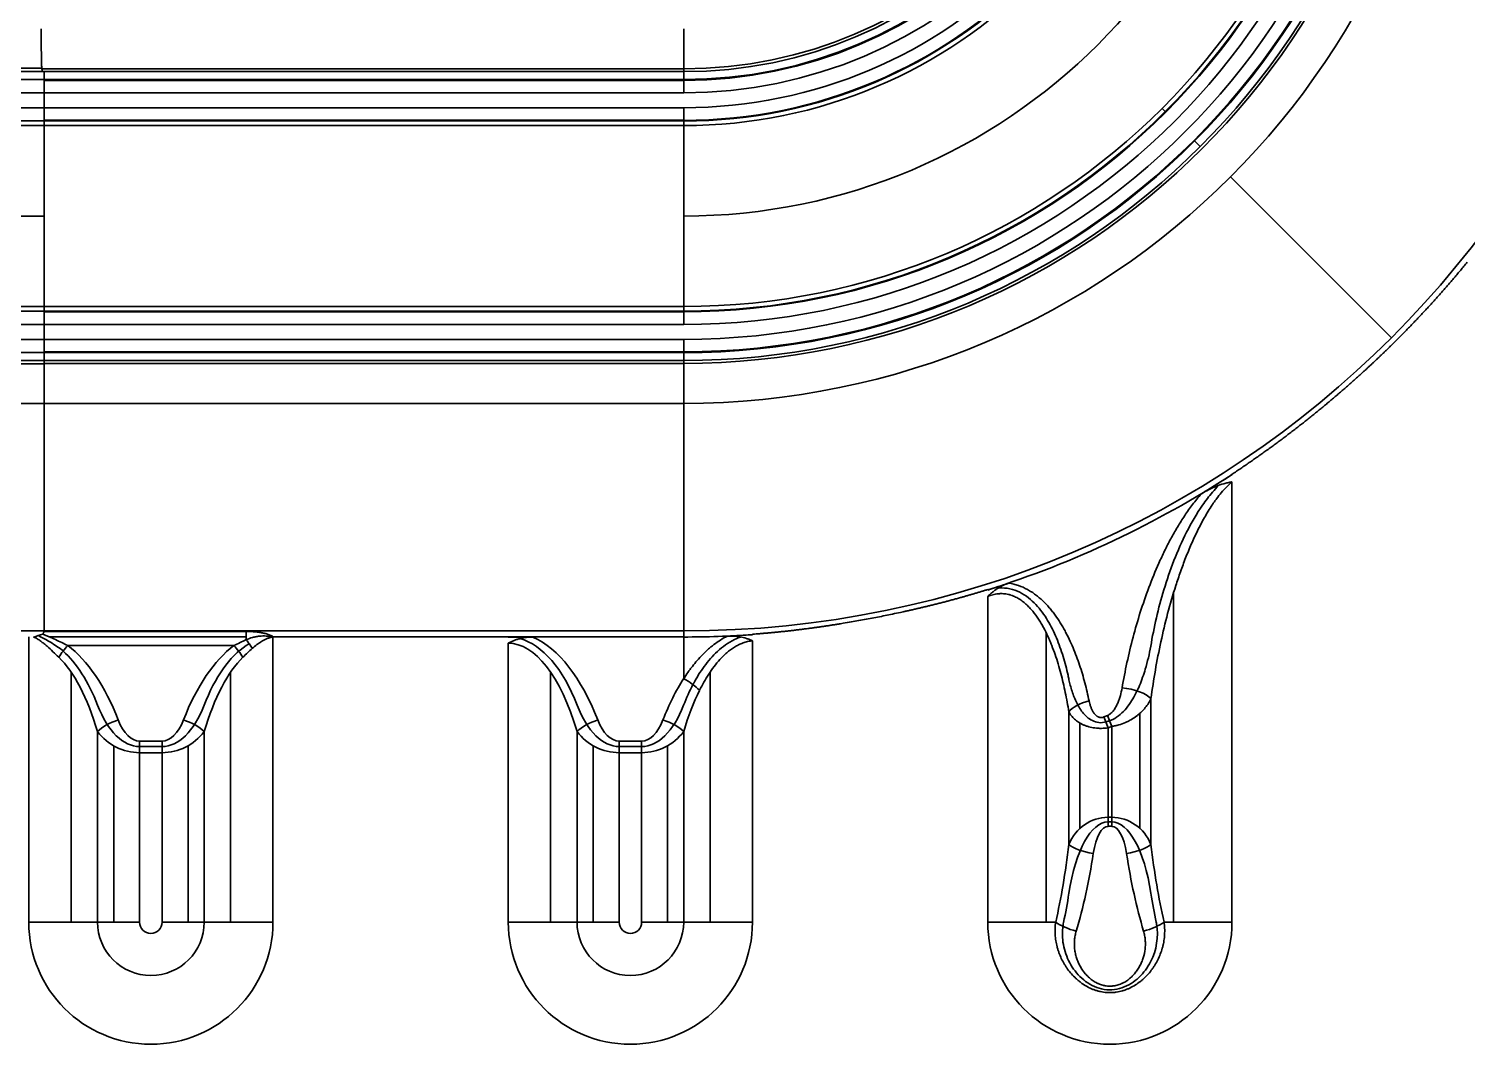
# Model space of a CAD drawing. Header units: millimetres. Extents: x -65 to 964, y 107 to 564.
# Drawn here: x 220 to 274.2, y 317.3 to 355.6 of the extents above; entities that cross this region are included whole.
import ezdxf

# ---------------------------------------------------------------- set-up
doc = ezdxf.new("R2010")
doc.units = ezdxf.units.MM
doc.layers.add('10', color=7, linetype='Continuous', true_color=0xffffff)

msp = doc.modelspace()

# ---------------------------------------------------------------- linework, layer by layer
at = {"layer": '10', "color": 7, "linetype": 'Continuous', "lineweight": 35}
for p, q in [((244.671, 355.621), (244.671, 354.004)), ((220.457, 354.13), (214.385, 354.129)), ((244.671, 354.111), (220.459, 354.111)), ((220.55, 354.004), (244.671, 354.004)), ((220.551, 353.708), (220.551, 354.004)), ((244.671, 354.004), (244.671, 353.708)), ((220.551, 353.708), (218.328, 353.708)), ((220.551, 353.207), (220.551, 353.708)), ((244.671, 353.708), (220.551, 353.708)), ((244.671, 353.675), (220.551, 353.675)), ((244.671, 353.708), (244.671, 353.207)), ((218.352, 353.207), (220.551, 353.207)), ((220.551, 352.645), (220.551, 353.207)), ((220.551, 353.207), (244.671, 353.207)), ((220.551, 352.645), (218.352, 352.645)), ((244.671, 352.645), (220.551, 352.645)), ((220.551, 352.143), (220.551, 352.645)), ((244.671, 352.645), (244.671, 352.143)), ((262.841, 352.496), (262.718, 352.619)), ((220.551, 351.969), (218.153, 351.969)), ((218.327, 352.143), (220.551, 352.143)), ((220.551, 352.168), (244.671, 352.168)), ((220.551, 351.969), (220.551, 352.143)), ((220.551, 352.143), (244.671, 352.143)), ((220.551, 345.144), (220.551, 351.969)), ((244.671, 351.969), (220.551, 351.969)), ((244.671, 352.143), (244.671, 351.969)), ((244.671, 351.969), (244.671, 345.144)), ((264.157, 351.18), (263.947, 351.39)), ((265.3, 350.037), (271.37, 343.967)), ((220.551, 348.556), (217.984, 348.556)), ((218.153, 345.144), (220.551, 345.144)), ((220.551, 344.97), (220.551, 345.144)), ((220.551, 345.144), (244.671, 345.144)), ((244.671, 345.144), (244.671, 344.97)), ((220.551, 344.97), (218.327, 344.97)), ((220.551, 344.468), (220.551, 344.97)), ((244.671, 344.97), (220.551, 344.97)), ((244.671, 344.945), (220.551, 344.945)), ((244.671, 344.97), (244.671, 344.468)), ((218.352, 344.468), (220.551, 344.468)), ((220.551, 343.906), (220.551, 344.468)), ((220.551, 344.468), (244.671, 344.468)), ((220.551, 343.906), (218.352, 343.906)), ((244.671, 343.906), (220.551, 343.906)), ((220.551, 343.405), (220.551, 343.906)), ((244.671, 343.906), (244.671, 343.405)), ((218.119, 342.984), (220.551, 342.983)), ((218.328, 343.405), (220.551, 343.405)), ((220.551, 343.438), (244.671, 343.438)), ((220.551, 343.405), (244.671, 343.405)), ((220.551, 343.109), (220.551, 343.405)), ((220.551, 341.492), (220.551, 343.109)), ((244.671, 343.109), (220.551, 343.109)), ((244.671, 343.001), (220.551, 343.001)), ((244.671, 343.405), (244.671, 343.109)), ((244.671, 343.109), (244.671, 341.492)), ((220.551, 341.492), (244.671, 341.492)), ((244.671, 341.492), (244.671, 332.908)), ((265.357, 338.529), (265.357, 321.924)), ((263.154, 334.348), (263.154, 321.924)), ((256.145, 334.209), (256.145, 321.924)), ((219.965, 321.924), (219.965, 332.686)), ((244.671, 332.908), (220.551, 332.908)), ((220.551, 332.887), (228.167, 332.887)), ((228.167, 332.679), (220.749, 332.679)), ((227.64, 332.908), (227.705, 332.887)), ((228.167, 332.578), (228.167, 332.887)), ((229.177, 321.924), (229.177, 332.684)), ((238.055, 332.679), (244.671, 332.679)), ((238.055, 332.677), (238.984, 332.677)), ((244.671, 332.908), (244.671, 332.679)), ((244.671, 332.679), (244.671, 331.105)), ((258.347, 321.924), (258.347, 332.84)), ((227.705, 332.354), (221.436, 332.354)), ((238.055, 321.924), (238.055, 332.447)), ((247.267, 321.924), (247.267, 332.535)), ((221.563, 321.924), (221.563, 331.351)), ((227.579, 331.351), (227.579, 321.924)), ((239.653, 321.924), (239.653, 331.351)), ((245.669, 331.355), (245.669, 321.924)), ((262.3, 330.353), (262.3, 324.856)), ((259.202, 324.856), (259.202, 329.856)), ((259.616, 325.457), (259.616, 329.435)), ((260.526, 329.662), (260.684, 329.253)), ((260.658, 329.713), (260.818, 329.305)), ((261.886, 329.804), (261.886, 325.457)), ((222.558, 321.924), (222.558, 329.111)), ((226.583, 329.111), (226.583, 321.924)), ((240.648, 321.924), (240.648, 329.111)), ((244.673, 329.111), (244.673, 321.924)), ((260.684, 325.879), (260.684, 329.253)), ((260.818, 329.305), (260.818, 325.879)), ((223.168, 328.577), (223.168, 321.924)), ((224.146, 328.754), (224.995, 328.754)), ((224.146, 328.315), (224.146, 328.754)), ((224.995, 328.546), (224.146, 328.546)), ((224.995, 328.315), (224.995, 328.754)), ((225.973, 321.924), (225.973, 328.577)), ((241.258, 328.577), (241.258, 321.924)), ((242.236, 328.754), (243.085, 328.754)), ((242.236, 328.754), (242.236, 328.315)), ((243.085, 328.546), (242.236, 328.546)), ((243.085, 328.754), (243.085, 328.315)), ((244.063, 321.924), (244.063, 328.577)), ((224.995, 328.315), (224.146, 328.315)), ((224.146, 328.315), (224.146, 321.924)), ((224.995, 321.924), (224.995, 328.315)), ((243.085, 328.315), (242.236, 328.315)), ((242.236, 328.315), (242.236, 321.924)), ((243.085, 321.924), (243.085, 328.315)), ((260.684, 325.879), (260.684, 325.537)), ((260.684, 325.879), (260.818, 325.879)), ((260.684, 325.702), (260.818, 325.702)), ((260.818, 325.879), (260.818, 325.537)), ((260.818, 325.537), (260.684, 325.537)), ((222.558, 321.924), (219.965, 321.924)), ((222.558, 321.924), (224.146, 321.924)), ((226.583, 321.924), (224.995, 321.924)), ((229.177, 321.924), (226.583, 321.924)), ((240.648, 321.924), (238.055, 321.924)), ((240.648, 321.924), (242.236, 321.924)), ((244.673, 321.924), (243.085, 321.924)), ((247.267, 321.924), (244.673, 321.924)), ((258.707, 321.924), (256.145, 321.924)), ((265.357, 321.924), (262.795, 321.924))]:
    msp.add_line(p, q, dxfattribs=at)
for centre, radius, start, end in [((244.671, 370.666), 16.555, 270, 0), ((244.671, 370.666), 16.991, 270, 0), ((244.671, 370.666), 18.499, 270, 0), ((244.671, 370.666), 22.11, 270, 0), ((244.671, 370.666), 25.721, 270, 0), ((244.671, 370.666), 27.229, 270, 0), ((244.671, 370.666), 27.665, 270, 0), ((244.671, 370.666), 17.46, 270, 0), ((244.671, 370.666), 26.76, 270, 360), ((244.671, 370.666), 18.022, 270, 0), ((244.671, 370.666), 26.198, 270, 0), ((244.671, 370.666), 18.524, 270, 0), ((244.671, 370.666), 25.696, 270, 0), ((244.671, 370.666), 16.959, 270, 0), ((244.671, 370.666), 27.261, 270, 0), ((244.671, 370.666), 27.558, 270, 360), ((244.671, 370.666), 16.662, 270, 0), ((244.671, 370.666), 25.522, 270, 0), ((244.671, 370.666), 18.698, 270, 360), ((244.671, 370.666), 29.175, 270, 0), ((244.671, 370.666), 37.759, 270, 360), ((244.671, 370.666), 37.988, 287.5796, 303.0015), ((244.671, 370.666), 37.989, 300.9398, 302.9926), ((244.671, 370.666), 37.989, 287.5796, 288.8303), ((244.671, 370.666), 37.988, 270, 273.9248), ((244.671, 370.666), 37.989, 272.4862, 273.9186), ((244.671, 370.666), 43.963, 291.1396, 291.325), ((244.671, 370.666), 44.171, 291.2571, 291.325), ((244.671, 370.666), 44.402, 291.1396, 291.325), ((224.571, 321.924), 4.606, 180, 0), ((224.571, 321.924), 2.012, 180, 0), ((224.571, 321.924), 0.425, 180, 0), ((242.661, 321.924), 4.606, 180, 0), ((242.661, 321.924), 2.012, 180, 0), ((242.661, 321.924), 0.425, 180, 0), ((260.751, 321.924), 4.606, 180, 0)]:
    msp.add_arc(centre, radius, start, end, dxfattribs=at)
for centre, major_axis, ratio, start_param, end_param in [((238.055, 324.035), (0, 8.85), 0.487733, 5.385112, 6.066213), ((221.436, 331.916), (-0.597, -0.802), 0.279466, 4.352944, 4.917315), ((219.965, 325.878), (0, 6.8), 0.487733, 5.38361, 5.883183), ((219.965, 324.035), (0, 8.85), 0.487733, 5.385112, 5.935211), ((229.177, 324.035), (0, 8.85), 0.487733, 0.347974, 0.898073), ((229.177, 325.878), (0, 6.8), 0.487733, 0.308331, 0.900066), ((227.705, 331.916), (0.597, -0.802), 0.279466, 1.365871, 1.930242), ((228.167, 332.251), (0.571, -0.821), 0.193774, 1.436749, 1.842351), ((238.055, 323.596), (0, 8.85), 0.37474, 5.385112, 6.283185), ((238.055, 325.878), (0, 6.8), 0.487733, 5.38361, 6.150892), ((219.965, 323.596), (0, 8.85), 0.37474, 5.385112, 5.935211), ((229.177, 323.596), (0, 8.85), 0.37474, 0.347974, 0.898073), ((247.267, 324.035), (0, 8.85), 0.487733, 0.645316, 0.898073), ((244.671, 330.667), (-0.839, 0.544), 0.378828, 4.183266, 4.953058), ((247.267, 325.878), (0, 6.8), 0.487733, 0.743415, 0.900066), ((247.267, 323.596), (0, 8.85), 0.37474, 0.645316, 0.898073), ((261.378, 330.353), (-0.985, 0.173), 0.380501, 3.57426, 4.950014), ((224.146, 332.708), (0, 4.162), 0.487733, 2.245974, 3.141593), ((224.995, 332.708), (0, 4.162), 0.487733, 3.141593, 4.036411), ((242.236, 332.708), (0, 4.162), 0.487733, 2.245974, 3.141593), ((243.085, 332.708), (0, 4.162), 0.487733, 3.141593, 4.036411), ((260.123, 329.856), (0.979, 0.203), 0.433948, 1.639794, 2.696667), ((223.341, 329.111), (-0.932, -0.362), 0.413857, 4.55294, 5.529284), ((224.146, 330.865), (0, 2.112), 0.487733, 2.243519, 3.141593), ((224.995, 330.865), (0, 2.112), 0.487733, 3.141593, 4.039666), ((225.801, 329.111), (0.932, -0.362), 0.413857, 0.753901, 1.730245), ((241.431, 329.111), (0.932, 0.362), 0.413857, 1.411347, 2.387692), ((242.236, 330.865), (0, 2.112), 0.487733, 2.243519, 3.141593), ((243.085, 330.865), (0, 2.112), 0.487733, 3.141593, 4.039666), ((243.891, 329.111), (-0.932, 0.362), 0.413857, 3.895494, 4.871838), ((224.146, 330.427), (0, 2.112), 0.961259, 2.243519, 3.141593), ((224.995, 330.427), (0, 2.112), 0.961259, 3.141593, 4.039666), ((242.236, 330.427), (0, 2.112), 0.961259, 2.243519, 3.141593), ((243.085, 330.427), (0, 2.112), 0.961259, 3.141593, 4.039666), ((260.684, 324.208), (0, 1.67), 0.962605, 0, 1.172601), ((260.684, 321.284), (0, 4.418), 0.36397, 0, 1.169303), ((260.818, 324.208), (0, 1.67), 0.962605, 5.110585, 6.283185), ((260.818, 321.284), (0, 4.418), 0.36397, 5.113846, 6.283185), ((260.684, 323.866), (0, 1.67), 0.36397, 0, 1.172601), ((260.818, 323.866), (0, 1.67), 0.36397, 5.110586, 6.283185), ((256.145, 329.455), (0, 11.859), 0.27965, 4.024389, 4.314194), ((260.123, 324.856), (0.988, -0.151), 0.338534, 3.566336, 4.764176), ((261.378, 324.856), (0.988, 0.151), 0.338533, 4.660602, 5.858442), ((265.357, 329.455), (0, 11.859), 0.27965, 1.968991, 2.258796), ((256.145, 329.113), (0, 11.859), 0.36397, 4.024389, 4.314194), ((265.357, 329.113), (0, 11.859), 0.36397, 1.968991, 2.258796), ((256.145, 326.531), (0, 9.112), 0.36397, 4.180881, 4.315793), ((265.357, 326.531), (0, 9.112), 0.36397, 1.96741, 2.10187), ((259.479, 321.924), (0.958, -0.287), 0.329256, 3.879162, 4.810578), ((262.022, 321.924), (-0.958, -0.287), 0.329256, 1.472608, 2.404023)]:
    msp.add_ellipse(centre, major_axis=major_axis, ratio=ratio, start_param=start_param, end_param=end_param, dxfattribs=at)
for points, degree, knots in [([(220.549, 354.004), (220.546, 354.004), (220.542, 354.004), (220.536, 354.004), (220.533, 354.004), (220.525, 354.005), (220.521, 354.005), (220.514, 354.006), (220.511, 354.007), (220.507, 354.008), (220.505, 354.009), (220.499, 354.011), (220.496, 354.012), (220.491, 354.016), (220.488, 354.018), (220.482, 354.023), (220.479, 354.028), (220.474, 354.038), (220.472, 354.044), (220.466, 354.062), (220.464, 354.077), (220.459, 354.11), (220.457, 354.128), (220.454, 354.17), (220.452, 354.193), (220.45, 354.23), (220.45, 354.244), (220.448, 354.271), (220.448, 354.285), (220.445, 354.358), (220.444, 354.423), (220.441, 354.531), (220.441, 354.569), (220.439, 354.648), (220.439, 354.69), (220.437, 354.818), (220.436, 354.908), (220.434, 355.05), (220.434, 355.099), (220.433, 355.174), (220.433, 355.199), (220.432, 355.25), (220.432, 355.276), (220.431, 355.406), (220.43, 355.512), (220.429, 355.621)], 3, [0, 0, 0, 0, 0.003906, 0.003906, 0.007812, 0.007812, 0.015625, 0.015625, 0.023437, 0.023437, 0.03125, 0.03125, 0.046875, 0.046875, 0.0625, 0.0625, 0.09375, 0.09375, 0.125, 0.125, 0.1875, 0.1875, 0.25, 0.25, 0.3125, 0.3125, 0.34375, 0.34375, 0.375, 0.375, 0.5, 0.5, 0.5625, 0.5625, 0.625, 0.625, 0.75, 0.75, 0.8125, 0.8125, 0.84375, 0.84375, 0.875, 0.875, 1, 1, 1, 1]), ([(265.36, 338.82), (265.388, 338.838), (265.443, 338.874), (265.525, 338.929), (265.606, 338.983), (265.688, 339.038), (265.769, 339.093), (265.849, 339.148), (265.93, 339.203), (266.01, 339.258), (266.09, 339.313), (266.169, 339.368), (266.248, 339.423), (266.327, 339.479), (266.405, 339.534), (266.483, 339.589), (266.561, 339.645), (266.639, 339.7), (266.716, 339.756), (266.793, 339.812), (266.869, 339.867), (266.945, 339.923), (267.021, 339.979), (267.097, 340.034), (267.172, 340.09), (267.247, 340.146), (267.322, 340.202), (267.396, 340.258), (267.47, 340.314), (267.544, 340.37), (267.617, 340.426), (267.69, 340.482), (267.763, 340.538), (267.836, 340.594), (267.908, 340.651), (267.98, 340.707), (268.051, 340.763), (268.122, 340.819), (268.193, 340.875), (268.264, 340.932), (268.334, 340.988), (268.404, 341.044), (268.474, 341.101), (268.544, 341.157), (268.613, 341.213), (268.682, 341.269), (268.75, 341.326), (268.818, 341.382), (268.886, 341.439), (268.954, 341.495), (269.021, 341.551), (269.088, 341.608), (269.155, 341.664), (269.221, 341.72), (269.288, 341.777), (269.353, 341.833), (269.419, 341.889), (269.484, 341.946), (269.549, 342.002), (269.614, 342.058), (269.678, 342.114), (269.743, 342.171), (269.806, 342.227), (269.87, 342.283), (269.933, 342.339), (269.996, 342.396), (270.059, 342.452), (270.127, 342.513), (270.2, 342.579), (270.279, 342.651), (270.36, 342.725), (270.442, 342.8), (270.526, 342.877), (270.611, 342.957), (270.698, 343.037), (270.785, 343.12), (270.875, 343.205), (270.966, 343.291), (271.058, 343.379), (271.151, 343.469), (271.246, 343.561), (271.342, 343.655), (271.439, 343.751), (271.538, 343.848), (271.638, 343.948), (271.739, 344.049), (271.841, 344.153), (271.944, 344.259), (272.049, 344.366), (272.155, 344.476), (272.262, 344.587), (272.37, 344.701), (272.479, 344.817), (272.589, 344.935), (272.7, 345.055), (272.813, 345.177), (272.926, 345.301), (273.04, 345.428), (273.155, 345.556), (273.271, 345.687), (273.388, 345.82), (273.506, 345.956), (273.625, 346.093), (273.744, 346.233), (273.865, 346.375), (273.986, 346.52), (274.107, 346.667), (274.189, 346.766), (274.229, 346.816)], 3, [0, 0, 0, 0, 0.008238, 0.016457, 0.024657, 0.032838, 0.041, 0.049143, 0.057267, 0.065371, 0.073457, 0.081523, 0.089571, 0.097599, 0.105608, 0.113598, 0.12157, 0.129522, 0.137455, 0.145369, 0.153264, 0.16114, 0.168997, 0.176835, 0.184654, 0.192454, 0.200235, 0.207996, 0.215739, 0.223463, 0.231168, 0.238854, 0.246521, 0.254169, 0.261798, 0.269407, 0.276998, 0.28457, 0.292123, 0.299657, 0.307172, 0.314668, 0.322145, 0.329603, 0.337043, 0.344463, 0.351864, 0.359246, 0.36661, 0.373954, 0.38128, 0.388586, 0.395874, 0.403142, 0.410392, 0.417623, 0.424835, 0.432028, 0.439202, 0.446357, 0.453493, 0.460611, 0.467709, 0.474788, 0.481849, 0.488891, 0.495914, 0.502917, 0.51167, 0.520611, 0.52974, 0.539057, 0.548563, 0.558257, 0.568139, 0.57821, 0.588469, 0.598916, 0.609552, 0.620376, 0.631389, 0.64259, 0.653979, 0.665557, 0.677324, 0.689278, 0.701422, 0.713754, 0.726274, 0.738983, 0.75188, 0.764966, 0.778241, 0.791704, 0.805356, 0.819196, 0.833225, 0.847443, 0.861849, 0.876444, 0.891228, 0.9062, 0.921362, 0.936712, 0.95225, 0.967978, 0.983895, 1, 1, 1, 1]), ([(262.292, 332.33), (262.412, 333.043), (262.575, 333.754), (262.901, 334.831), (263.027, 335.199), (263.31, 335.925), (263.467, 336.283), (263.822, 336.983), (264.019, 337.326), (264.364, 337.822), (264.488, 337.985), (264.699, 338.229), (264.78, 338.317), (264.865, 338.401)], 3, [0, 0, 0, 0, 0.337297, 0.337297, 0.512082, 0.512082, 0.686866, 0.686866, 0.86165, 0.86165, 0.949042, 0.949042, 1, 1, 1, 1]), ([(265.357, 338.529), (265.283, 338.466), (265.213, 338.401), (265.079, 338.264), (265.016, 338.193), (264.893, 338.048), (264.834, 337.973), (264.749, 337.858), (264.721, 337.819), (264.666, 337.741), (264.639, 337.702), (264.56, 337.584), (264.509, 337.504), (264.411, 337.343), (264.363, 337.262), (264.225, 337.018), (264.138, 336.852), (263.974, 336.518), (263.896, 336.349), (263.747, 336.008), (263.676, 335.836), (263.574, 335.576), (263.541, 335.489), (263.477, 335.315), (263.445, 335.228), (263.353, 334.966), (263.294, 334.791), (263.125, 334.265), (263.023, 333.913), (262.837, 333.207), (262.752, 332.853), (262.598, 332.142), (262.528, 331.786), (262.404, 331.071), (262.348, 330.713), (262.3, 330.353)], 3, [0, 0, 0, 0, 0.03125, 0.03125, 0.0625, 0.0625, 0.09375, 0.09375, 0.109375, 0.109375, 0.125, 0.125, 0.15625, 0.15625, 0.1875, 0.1875, 0.25, 0.25, 0.3125, 0.3125, 0.375, 0.375, 0.40625, 0.40625, 0.4375, 0.4375, 0.5, 0.5, 0.625, 0.625, 0.75, 0.75, 0.875, 0.875, 1, 1, 1, 1]), ([(264.202, 338.083), (264.292, 338.137), (264.383, 338.187), (264.568, 338.28), (264.663, 338.322), (264.854, 338.399), (264.952, 338.432), (265.101, 338.475), (265.152, 338.488), (265.228, 338.505), (265.266, 338.513), (265.312, 338.521), (265.331, 338.524), (265.344, 338.527), (265.35, 338.528), (265.357, 338.529)], 3, [0, 0, 0, 0, 0.25, 0.25, 0.5, 0.5, 0.75, 0.75, 0.875, 0.875, 0.9375, 0.96875, 0.984375, 0.984375, 1, 1, 1, 1]), ([(261.21, 330.758), (261.265, 331.079), (261.327, 331.398), (261.464, 332.034), (261.54, 332.351), (261.707, 332.982), (261.798, 333.296), (261.997, 333.922), (262.104, 334.234), (262.338, 334.854), (262.464, 335.163), (262.636, 335.546), (262.671, 335.623), (262.742, 335.776), (262.779, 335.852), (262.891, 336.081), (262.968, 336.232), (263.129, 336.53), (263.213, 336.678), (263.388, 336.971), (263.478, 337.115), (263.668, 337.4), (263.768, 337.54), (263.976, 337.816), (264.086, 337.951), (264.202, 338.083)], 3, [0, 0, 0, 0, 0.125, 0.125, 0.25, 0.25, 0.375, 0.375, 0.5, 0.5, 0.625, 0.625, 0.65625, 0.65625, 0.6875, 0.6875, 0.75, 0.75, 0.8125, 0.8125, 0.875, 0.875, 0.9375, 0.9375, 1, 1, 1, 1]), ([(256.139, 334.469), (255.12, 334.146), (253.972, 333.866), (252.893, 333.602), (250.636, 333.172), (249.533, 333.021), (248.354, 332.859), (247.273, 332.785)], 2, [0, 0, 0, 0.249161, 0.249161, 0.499441, 0.74972, 0.74972, 1, 1, 1]), ([(256.145, 334.209), (256.158, 334.223), (256.173, 334.237), (256.201, 334.264), (256.245, 334.304), (256.289, 334.343), (256.351, 334.393), (256.382, 334.417), (256.446, 334.463), (256.478, 334.485), (256.642, 334.591), (256.783, 334.66), (256.932, 334.711)], 3, [0, 0, 0, 0, 0.0625, 0.0625, 0.125, 0.25, 0.25, 0.375, 0.375, 0.5, 0.5, 1, 1, 1, 1]), ([(259.202, 329.856), (259.163, 330.101), (259.119, 330.344), (259.019, 330.828), (258.963, 331.068), (258.836, 331.543), (258.766, 331.779), (258.646, 332.129), (258.603, 332.245), (258.535, 332.417), (258.512, 332.474), (258.464, 332.588), (258.439, 332.645), (258.362, 332.813), (258.307, 332.924), (258.219, 333.086), (258.189, 333.14), (258.141, 333.22), (258.125, 333.246), (258.093, 333.299), (258.076, 333.325), (257.991, 333.455), (257.919, 333.554), (257.801, 333.697), (257.76, 333.743), (257.676, 333.833), (257.631, 333.876), (257.539, 333.959), (257.49, 333.999), (257.414, 334.055), (257.388, 334.073), (257.335, 334.108), (257.308, 334.124), (257.225, 334.171), (257.168, 334.199), (257.08, 334.235), (257.05, 334.246), (257.003, 334.261), (256.988, 334.265), (256.956, 334.274), (256.941, 334.278), (256.861, 334.297), (256.797, 334.307), (256.699, 334.314), (256.65, 334.315), (256.6, 334.313), (256.567, 334.311), (256.55, 334.31), (256.5, 334.305), (256.467, 334.3), (256.4, 334.289), (256.368, 334.281), (256.27, 334.256), (256.207, 334.235), (256.145, 334.209)], 3, [0, 0, 0, 0, 0.125, 0.125, 0.25, 0.25, 0.375, 0.375, 0.4375, 0.4375, 0.46875, 0.46875, 0.5, 0.5, 0.5625, 0.5625, 0.59375, 0.59375, 0.609375, 0.609375, 0.625, 0.625, 0.6875, 0.6875, 0.71875, 0.71875, 0.75, 0.75, 0.78125, 0.78125, 0.796875, 0.796875, 0.8125, 0.8125, 0.84375, 0.84375, 0.859375, 0.859375, 0.867187, 0.867187, 0.875, 0.875, 0.90625, 0.90625, 0.921875, 0.929687, 0.929687, 0.9375, 0.9375, 0.953125, 0.953125, 0.96875, 0.96875, 1, 1, 1, 1]), ([(256.546, 334.529), (256.555, 334.529), (256.564, 334.53), (256.71, 334.537), (256.845, 334.525), (257.107, 334.467), (257.233, 334.421), (257.465, 334.306), (257.575, 334.235), (257.777, 334.078), (257.869, 333.992), (258.127, 333.719), (258.275, 333.514), (258.53, 333.09), (258.638, 332.87), (258.83, 332.416), (258.913, 332.183), (259.058, 331.711), (259.12, 331.473), (259.185, 331.177), (259.197, 331.121), (259.208, 331.065)], 3, [0, 0, 0, 0, 0.005088, 0.005088, 0.084899, 0.084899, 0.16471, 0.16471, 0.244521, 0.244521, 0.324332, 0.324332, 0.483953, 0.483953, 0.643575, 0.643575, 0.803197, 0.803197, 0.962819, 0.962819, 1, 1, 1, 1]), ([(256.932, 334.711), (256.964, 334.706), (256.996, 334.701), (257.059, 334.689), (257.09, 334.682), (257.183, 334.66), (257.243, 334.642), (257.42, 334.581), (257.533, 334.53), (257.669, 334.456), (257.695, 334.441), (257.748, 334.409), (257.826, 334.361), (257.9, 334.309), (258.044, 334.201), (258.134, 334.123), (258.306, 333.959), (258.387, 333.873), (258.484, 333.76), (258.503, 333.737), (258.541, 333.691), (258.596, 333.622), (258.65, 333.551), (258.753, 333.408), (258.819, 333.31), (258.943, 333.11), (259.002, 333.009), (259.086, 332.853), (259.113, 332.801), (259.166, 332.697), (259.192, 332.644), (259.268, 332.486), (259.316, 332.379), (259.452, 332.057), (259.533, 331.839), (259.681, 331.397), (259.747, 331.174), (259.867, 330.723), (259.92, 330.495), (259.968, 330.266)], 3, [0, 0, 0, 0, 0.015625, 0.015625, 0.03125, 0.03125, 0.0625, 0.0625, 0.125, 0.125, 0.140625, 0.140625, 0.15625, 0.1875, 0.1875, 0.25, 0.25, 0.3125, 0.3125, 0.328125, 0.328125, 0.34375, 0.375, 0.375, 0.4375, 0.4375, 0.5, 0.5, 0.53125, 0.53125, 0.5625, 0.5625, 0.625, 0.625, 0.75, 0.75, 0.875, 0.875, 1, 1, 1, 1]), ([(221.095, 331.916), (221.023, 331.986), (220.951, 332.055), (220.804, 332.194), (220.729, 332.262), (220.614, 332.363), (220.575, 332.396), (220.496, 332.461), (220.455, 332.493), (220.372, 332.554), (220.33, 332.583), (220.263, 332.622), (220.241, 332.635), (220.195, 332.658), (220.171, 332.669), (220.147, 332.678)], 3, [0, 0, 0, 0, 0.25, 0.25, 0.5, 0.5, 0.625, 0.625, 0.75, 0.75, 0.875, 0.875, 0.9375, 0.9375, 1, 1, 1, 1]), ([(221.27, 332.158), (221.111, 332.265), (220.948, 332.375), (220.651, 332.56), (220.519, 332.639), (220.36, 332.712), (220.34, 332.721), (220.319, 332.73)], 3, [0, 0, 0, 0, 0.536005, 0.536005, 0.940882, 0.940882, 1, 1, 1, 1]), ([(220.49, 332.781), (220.531, 332.766), (220.572, 332.751), (220.653, 332.719), (220.693, 332.702), (220.814, 332.651), (220.893, 332.616), (221.05, 332.543), (221.128, 332.506), (221.283, 332.43), (221.36, 332.393), (221.436, 332.354)], 3, [0, 0, 0, 0, 0.125, 0.125, 0.25, 0.25, 0.5, 0.5, 0.75, 0.75, 1, 1, 1, 1]), ([(228.167, 332.887), (228.253, 332.887), (228.34, 332.884), (228.469, 332.876), (228.512, 332.873), (228.598, 332.864), (228.641, 332.859), (228.726, 332.846), (228.768, 332.838), (228.853, 332.82), (228.895, 332.809), (228.977, 332.784), (229.018, 332.769), (229.067, 332.748), (229.077, 332.744), (229.097, 332.735), (229.107, 332.731), (229.127, 332.722), (229.136, 332.717), (229.152, 332.712), (229.157, 332.71), (229.167, 332.707), (229.173, 332.707), (229.178, 332.707)], 3, [0, 0, 0, 0, 0.25, 0.25, 0.375, 0.375, 0.5, 0.5, 0.625, 0.625, 0.75, 0.75, 0.875, 0.875, 0.90625, 0.90625, 0.9375, 0.9375, 0.96875, 0.96875, 0.984375, 0.984375, 1, 1, 1, 1]), ([(228.167, 332.578), (228.246, 332.61), (228.327, 332.638), (228.451, 332.671), (228.493, 332.681), (228.577, 332.698), (228.619, 332.704), (228.705, 332.714), (228.748, 332.717), (228.835, 332.719), (228.878, 332.717), (228.943, 332.711), (228.964, 332.708), (229.007, 332.701), (229.029, 332.697), (229.061, 332.691), (229.071, 332.689), (229.093, 332.686), (229.103, 332.684), (229.136, 332.681), (229.157, 332.68), (229.179, 332.68)], 3, [0, 0, 0, 0, 0.25, 0.25, 0.375, 0.375, 0.5, 0.5, 0.625, 0.625, 0.75, 0.75, 0.8125, 0.8125, 0.875, 0.875, 0.90625, 0.90625, 0.9375, 0.9375, 1, 1, 1, 1]), ([(229.179, 332.674), (229.16, 332.674), (229.141, 332.672), (229.104, 332.667), (229.085, 332.663), (229.049, 332.652), (229.031, 332.646), (228.995, 332.633), (228.978, 332.626), (228.926, 332.604), (228.892, 332.588), (228.825, 332.554), (228.792, 332.536), (228.728, 332.497), (228.696, 332.477), (228.634, 332.436), (228.603, 332.415), (228.513, 332.348), (228.456, 332.301), (228.401, 332.251)], 3, [0, 0, 0, 0, 0.0625, 0.0625, 0.125, 0.125, 0.1875, 0.1875, 0.25, 0.25, 0.375, 0.375, 0.5, 0.5, 0.625, 0.625, 0.75, 0.75, 1, 1, 1, 1]), ([(238.055, 332.447), (238.059, 332.449), (238.063, 332.451), (238.072, 332.456), (238.086, 332.463), (238.117, 332.48), (238.181, 332.511), (238.237, 332.534), (238.294, 332.556), (238.313, 332.563), (238.351, 332.577), (238.409, 332.596), (238.467, 332.612), (238.584, 332.64), (238.663, 332.654), (238.822, 332.673), (238.903, 332.677), (238.984, 332.677)], 3, [0, 0, 0, 0, 0.015625, 0.015625, 0.03125, 0.0625, 0.125, 0.25, 0.25, 0.3125, 0.3125, 0.375, 0.5, 0.5, 0.75, 0.75, 1, 1, 1, 1]), ([(244.671, 331.105), (244.722, 331.185), (244.775, 331.264), (244.857, 331.381), (244.885, 331.42), (244.942, 331.496), (244.971, 331.534), (245.117, 331.723), (245.243, 331.869), (245.445, 332.075), (245.514, 332.142), (245.623, 332.24), (245.66, 332.272), (245.736, 332.334), (245.774, 332.365), (245.892, 332.455), (245.973, 332.512), (246.141, 332.618), (246.228, 332.668), (246.319, 332.713)], 3, [0, 0, 0, 0, 0.125, 0.125, 0.1875, 0.1875, 0.25, 0.25, 0.5, 0.5, 0.625, 0.625, 0.6875, 0.6875, 0.75, 0.75, 0.875, 0.875, 1, 1, 1, 1]), ([(245.022, 330.884), (245.031, 330.901), (245.04, 330.919), (245.167, 331.154), (245.298, 331.367), (245.593, 331.77), (245.757, 331.961), (246.042, 332.225), (246.142, 332.307), (246.356, 332.457), (246.47, 332.525), (246.666, 332.619), (246.743, 332.651), (246.823, 332.677)], 3, [0, 0, 0, 0, 0.023492, 0.023492, 0.317896, 0.317896, 0.6123, 0.6123, 0.759502, 0.759502, 0.906704, 0.906704, 1, 1, 1, 1]), ([(246.319, 332.713), (246.4, 332.717), (246.481, 332.716), (246.642, 332.705), (246.722, 332.696), (246.881, 332.667), (246.96, 332.648), (247.077, 332.611), (247.116, 332.597), (247.173, 332.575), (247.202, 332.564), (247.234, 332.549), (247.248, 332.543), (247.258, 332.539), (247.262, 332.537), (247.267, 332.535)], 3, [0, 0, 0, 0, 0.25, 0.25, 0.5, 0.5, 0.75, 0.75, 0.875, 0.875, 0.9375, 0.96875, 0.984375, 0.984375, 1, 1, 1, 1]), ([(227.705, 332.354), (227.781, 332.392), (227.858, 332.43), (228.011, 332.504), (228.089, 332.541), (228.167, 332.578)], 3, [0, 0, 0, 0, 0.5, 0.5, 1, 1, 1, 1]), ([(228.401, 332.251), (228.34, 332.196), (228.28, 332.14), (228.162, 332.028), (228.104, 331.972), (228.046, 331.916)], 3, [0, 0, 0, 0, 0.5, 0.5, 1, 1, 1, 1]), ([(247.267, 332.535), (247.205, 332.529), (247.144, 332.52), (247.026, 332.493), (246.968, 332.475), (246.854, 332.434), (246.798, 332.41), (246.688, 332.356), (246.635, 332.326), (246.533, 332.263), (246.483, 332.229), (246.388, 332.158), (246.342, 332.121), (246.251, 332.043), (246.208, 332.003), (246.144, 331.941), (246.123, 331.919), (246.082, 331.877), (246.061, 331.855), (245.962, 331.746), (245.887, 331.655), (245.746, 331.469), (245.68, 331.373), (245.553, 331.177), (245.493, 331.077), (245.378, 330.874), (245.324, 330.771), (245.272, 330.667)], 3, [0, 0, 0, 0, 0.0625, 0.0625, 0.125, 0.125, 0.1875, 0.1875, 0.25, 0.25, 0.3125, 0.3125, 0.375, 0.375, 0.4375, 0.4375, 0.46875, 0.46875, 0.5, 0.5, 0.625, 0.625, 0.75, 0.75, 0.875, 0.875, 1, 1, 1, 1]), ([(262.292, 332.33), (262.24, 332.04), (262.173, 331.75), (262.026, 331.259), (261.954, 331.055), (261.784, 330.654), (261.687, 330.459), (261.452, 330.084), (261.315, 329.904), (261.056, 329.681), (260.961, 329.616), (260.816, 329.551), (260.774, 329.536), (260.732, 329.525)], 3, [0, 0, 0, 0, 0.276701, 0.276701, 0.472691, 0.472691, 0.668681, 0.668681, 0.864672, 0.864672, 0.962667, 0.962667, 1, 1, 1, 1]), ([(260.685, 329.502), (260.593, 329.466), (260.497, 329.445), (260.311, 329.448), (260.226, 329.466), (260.069, 329.529), (259.999, 329.572), (259.804, 329.724), (259.704, 329.849), (259.531, 330.119), (259.463, 330.261), (259.346, 330.553), (259.298, 330.704), (259.24, 330.926), (259.223, 330.996), (259.208, 331.065)], 3, [0, 0, 0, 0, 0.110884, 0.110884, 0.210779, 0.210779, 0.310674, 0.310674, 0.510464, 0.510464, 0.710253, 0.710253, 0.910043, 0.910043, 1, 1, 1, 1]), ([(260.658, 329.713), (260.684, 329.723), (260.707, 329.736), (260.741, 329.758), (260.752, 329.766), (260.773, 329.782), (260.783, 329.791), (260.812, 329.818), (260.83, 329.836), (260.865, 329.876), (260.881, 329.896), (260.927, 329.959), (260.954, 330.003), (261.004, 330.093), (261.026, 330.139), (261.066, 330.232), (261.084, 330.278), (261.117, 330.373), (261.132, 330.42), (261.172, 330.564), (261.194, 330.66), (261.21, 330.758)], 3, [0, 0, 0, 0, 0.0625, 0.0625, 0.09375, 0.09375, 0.125, 0.125, 0.1875, 0.1875, 0.25, 0.25, 0.375, 0.375, 0.5, 0.5, 0.625, 0.625, 0.75, 0.75, 1, 1, 1, 1]), ([(259.968, 330.266), (259.976, 330.228), (259.985, 330.192), (260.005, 330.118), (260.016, 330.082), (260.042, 330.011), (260.056, 329.976), (260.088, 329.908), (260.106, 329.875), (260.136, 329.827), (260.147, 329.811), (260.171, 329.781), (260.183, 329.766), (260.209, 329.738), (260.223, 329.725), (260.246, 329.707), (260.254, 329.701), (260.27, 329.689), (260.287, 329.679), (260.304, 329.67), (260.323, 329.662), (260.332, 329.658), (260.361, 329.648), (260.381, 329.644), (260.412, 329.642), (260.423, 329.642), (260.444, 329.642), (260.464, 329.644), (260.485, 329.649), (260.505, 329.655), (260.516, 329.658), (260.526, 329.662)], 3, [0, 0, 0, 0, 0.125, 0.125, 0.25, 0.25, 0.375, 0.375, 0.5, 0.5, 0.5625, 0.5625, 0.625, 0.625, 0.6875, 0.6875, 0.71875, 0.71875, 0.75, 0.78125, 0.78125, 0.8125, 0.8125, 0.875, 0.875, 0.90625, 0.90625, 0.9375, 0.96875, 0.96875, 1, 1, 1, 1]), ([(262.3, 330.353), (262.273, 330.295), (262.241, 330.237), (262.17, 330.124), (262.13, 330.068), (262.042, 329.959), (261.993, 329.906), (261.912, 329.828), (261.884, 329.802), (261.826, 329.752), (261.795, 329.727), (261.701, 329.656), (261.634, 329.61), (261.526, 329.547), (261.489, 329.527), (261.413, 329.488), (261.374, 329.47), (261.254, 329.418), (261.171, 329.388), (261.063, 329.357), (261.041, 329.351), (260.997, 329.34), (260.93, 329.324), (260.863, 329.312), (260.818, 329.305)], 3, [0, 0, 0, 0, 0.125, 0.125, 0.25, 0.25, 0.375, 0.375, 0.4375, 0.4375, 0.5, 0.5, 0.625, 0.625, 0.6875, 0.6875, 0.75, 0.75, 0.875, 0.875, 0.90625, 0.90625, 0.9375, 1, 1, 1, 1]), ([(260.684, 329.253), (260.599, 329.241), (260.515, 329.234), (260.41, 329.232), (260.389, 329.232), (260.347, 329.233), (260.327, 329.234), (260.265, 329.238), (260.224, 329.241), (260.103, 329.257), (260.027, 329.272), (259.934, 329.298), (259.916, 329.303), (259.881, 329.315), (259.828, 329.333), (259.745, 329.367), (259.682, 329.398), (259.637, 329.423), (259.623, 329.431), (259.594, 329.448), (259.58, 329.457), (259.511, 329.502), (259.462, 329.541), (259.372, 329.623), (259.332, 329.667), (259.278, 329.736), (259.261, 329.759), (259.229, 329.807), (259.215, 329.831), (259.202, 329.856)], 3, [0, 0, 0, 0, 0.125, 0.125, 0.15625, 0.15625, 0.1875, 0.1875, 0.25, 0.25, 0.375, 0.375, 0.40625, 0.40625, 0.4375, 0.5, 0.5625, 0.5625, 0.59375, 0.59375, 0.625, 0.625, 0.75, 0.75, 0.875, 0.875, 0.9375, 0.9375, 1, 1, 1, 1]), ([(262.795, 321.924), (262.806, 321.846), (262.813, 321.768), (262.819, 321.612), (262.818, 321.457), (262.802, 321.303), (262.784, 321.187), (262.777, 321.149), (262.761, 321.072), (262.752, 321.034), (262.723, 320.92), (262.677, 320.771), (262.618, 320.628), (262.552, 320.487), (262.516, 320.418), (262.456, 320.317), (262.435, 320.283), (262.393, 320.218), (262.37, 320.186), (262.302, 320.091), (262.253, 320.03), (262.15, 319.914), (262.096, 319.858), (262.01, 319.778), (261.966, 319.739), (261.921, 319.702), (261.89, 319.677), (261.874, 319.665), (261.795, 319.606), (261.729, 319.562), (261.593, 319.482), (261.523, 319.445), (261.414, 319.397), (261.377, 319.383), (261.302, 319.355), (261.264, 319.343), (261.15, 319.31), (261.072, 319.292), (260.973, 319.278), (260.953, 319.275), (260.913, 319.271), (260.853, 319.265), (260.794, 319.263), (260.674, 319.263), (260.595, 319.269), (260.476, 319.286), (260.436, 319.293), (260.358, 319.309), (260.281, 319.329), (260.206, 319.353), (260.131, 319.38), (260.093, 319.395), (259.984, 319.443), (259.914, 319.479), (259.778, 319.558), (259.712, 319.602), (259.617, 319.673), (259.586, 319.697), (259.525, 319.748), (259.496, 319.774), (259.409, 319.854), (259.355, 319.909), (259.251, 320.026), (259.202, 320.087), (259.133, 320.182), (259.111, 320.215), (259.068, 320.28), (259.047, 320.313), (258.988, 320.414), (258.915, 320.552), (258.855, 320.695), (258.815, 320.806), (258.803, 320.843), (258.786, 320.899), (258.78, 320.918), (258.769, 320.956), (258.744, 321.05), (258.709, 321.222), (258.692, 321.376), (258.683, 321.531), (258.682, 321.61), (258.687, 321.728), (258.689, 321.767), (258.696, 321.846), (258.701, 321.885), (258.707, 321.924)], 3, [0, 0, 0, 0, 0.03125, 0.03125, 0.0625, 0.09375, 0.09375, 0.109375, 0.109375, 0.125, 0.125, 0.15625, 0.1875, 0.1875, 0.21875, 0.21875, 0.234375, 0.234375, 0.25, 0.25, 0.28125, 0.28125, 0.3125, 0.3125, 0.328125, 0.335937, 0.335937, 0.34375, 0.34375, 0.375, 0.375, 0.40625, 0.40625, 0.421875, 0.421875, 0.4375, 0.4375, 0.46875, 0.46875, 0.476562, 0.476562, 0.484375, 0.5, 0.5, 0.53125, 0.53125, 0.546875, 0.546875, 0.5625, 0.578125, 0.578125, 0.59375, 0.59375, 0.625, 0.625, 0.65625, 0.65625, 0.671875, 0.671875, 0.6875, 0.6875, 0.71875, 0.71875, 0.75, 0.75, 0.765625, 0.765625, 0.78125, 0.78125, 0.8125, 0.84375, 0.84375, 0.859375, 0.859375, 0.867187, 0.867187, 0.875, 0.90625, 0.9375, 0.9375, 0.96875, 0.96875, 0.984375, 0.984375, 1, 1, 1, 1]), ([(262.497, 321.916), (262.502, 321.894), (262.506, 321.873), (262.594, 321.371), (262.513, 320.87), (262.174, 320.211), (262.029, 320.012), (261.755, 319.753), (261.655, 319.675), (261.441, 319.54), (261.324, 319.484), (261.082, 319.402), (260.953, 319.376), (260.695, 319.363), (260.567, 319.374), (260.186, 319.461), (259.956, 319.586), (259.666, 319.824), (259.576, 319.913), (259.415, 320.103), (259.344, 320.203), (259.157, 320.519), (259.066, 320.751), (258.961, 321.223), (258.946, 321.469), (258.979, 321.777), (258.989, 321.845), (259.003, 321.913)], 3, [0, 0, 0, 0, 0.009629, 0.009629, 0.22294, 0.22294, 0.329595, 0.329595, 0.382923, 0.382923, 0.436251, 0.436251, 0.489579, 0.489579, 0.542906, 0.542906, 0.649562, 0.649562, 0.70289, 0.70289, 0.756217, 0.756217, 0.862873, 0.862873, 0.969528, 0.969528, 1, 1, 1, 1]), ([(259.479, 321.582), (259.463, 321.527), (259.449, 321.471), (259.429, 321.36), (259.421, 321.305), (259.407, 321.137), (259.409, 321.024), (259.425, 320.882), (259.429, 320.854), (259.439, 320.798), (259.444, 320.77), (259.462, 320.686), (259.476, 320.631), (259.511, 320.523), (259.53, 320.47), (259.564, 320.39), (259.576, 320.364), (259.601, 320.312), (259.614, 320.286), (259.656, 320.211), (259.686, 320.162), (259.751, 320.067), (259.786, 320.021), (259.842, 319.954), (259.862, 319.933), (259.892, 319.901), (259.902, 319.89), (259.923, 319.87), (259.934, 319.859), (259.988, 319.809), (260.033, 319.772), (260.128, 319.702), (260.178, 319.671), (260.244, 319.635), (260.258, 319.628), (260.285, 319.615), (260.326, 319.596), (260.395, 319.568), (260.453, 319.551), (260.497, 319.539), (260.511, 319.536), (260.541, 319.529), (260.556, 319.526), (260.631, 319.513), (260.691, 319.508), (260.781, 319.508), (260.826, 319.51), (260.872, 319.515), (260.902, 319.519), (260.917, 319.521), (260.992, 319.534), (261.05, 319.55), (261.135, 319.58), (261.162, 319.591), (261.204, 319.609), (261.217, 319.616), (261.244, 319.629), (261.258, 319.636), (261.324, 319.671), (261.374, 319.703), (261.469, 319.772), (261.514, 319.81), (261.568, 319.86), (261.579, 319.87), (261.6, 319.891), (261.61, 319.901), (261.64, 319.933), (261.66, 319.955), (261.716, 320.021), (261.751, 320.067), (261.816, 320.162), (261.846, 320.211), (261.9, 320.311), (261.925, 320.362), (261.959, 320.442), (261.97, 320.469), (261.99, 320.522), (261.999, 320.549), (262.042, 320.685), (262.066, 320.795), (262.082, 320.936), (262.085, 320.965), (262.089, 321.022), (262.09, 321.05), (262.091, 321.135), (262.088, 321.248), (262.073, 321.36), (262.052, 321.471), (262.039, 321.527), (262.022, 321.582)], 3, [0, 0, 0, 0, 0.03125, 0.03125, 0.0625, 0.0625, 0.125, 0.125, 0.140625, 0.140625, 0.15625, 0.15625, 0.1875, 0.1875, 0.21875, 0.21875, 0.234375, 0.234375, 0.25, 0.25, 0.28125, 0.28125, 0.3125, 0.3125, 0.328125, 0.328125, 0.335937, 0.335937, 0.34375, 0.34375, 0.375, 0.375, 0.40625, 0.40625, 0.414062, 0.414062, 0.421875, 0.4375, 0.453125, 0.453125, 0.460937, 0.460937, 0.46875, 0.46875, 0.5, 0.5, 0.515625, 0.523437, 0.523437, 0.53125, 0.53125, 0.5625, 0.5625, 0.578125, 0.578125, 0.585937, 0.585937, 0.59375, 0.59375, 0.625, 0.625, 0.65625, 0.65625, 0.664062, 0.664062, 0.671875, 0.671875, 0.6875, 0.6875, 0.71875, 0.71875, 0.75, 0.75, 0.78125, 0.78125, 0.796875, 0.796875, 0.8125, 0.8125, 0.875, 0.875, 0.890625, 0.890625, 0.90625, 0.90625, 0.9375, 0.96875, 0.96875, 1, 1, 1, 1])]:
    msp.add_open_spline(points, degree=degree, knots=knots, dxfattribs=at)
for points, degree in [([(220.55, 354.004), (219.734, 354.004), (218.918, 354.005), (218.103, 354.008)], 3), ([(218.103, 343.104), (218.919, 343.107), (219.735, 343.109), (220.551, 343.109)], 3), ([(220.551, 341.492), (219.331, 341.491), (218.107, 341.487)], 2), ([(220.551, 332.908), (220.551, 341.492)], 1), ([(218.059, 332.903), (220.551, 332.908)], 1), ([(220.147, 332.678), (220.261, 332.712), (220.375, 332.746), (220.49, 332.78)], 3), ([(220.489, 332.781), (220.509, 332.816), (220.53, 332.852), (220.551, 332.887)], 3), ([(229.179, 332.689), (232.137, 332.689), (235.096, 332.689), (238.055, 332.689)], 3), ([(228.17, 332.357), (228.206, 332.381), (228.243, 332.404), (228.279, 332.427)], 3)]:
    msp.add_open_spline(points, degree=degree, dxfattribs=at)

doc.saveas('drawing.dxf')
